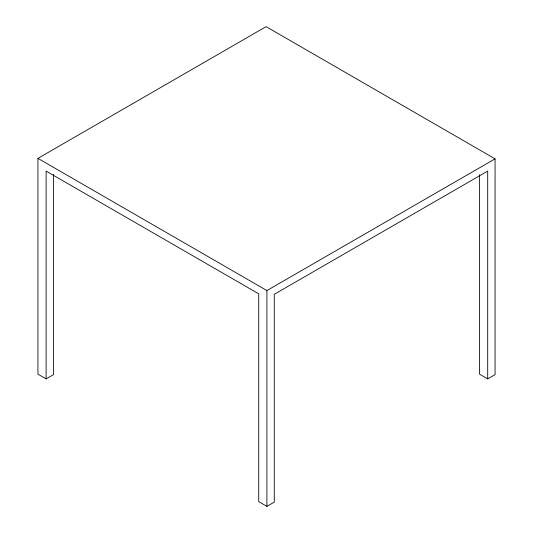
<?xml version="1.0" encoding="UTF-8"?>
<svg xmlns="http://www.w3.org/2000/svg" width="533" height="533" viewBox="0 0 533 533"><rect width="100%" height="100%" fill="white"/><g stroke="black" fill="none" stroke-linecap="round" stroke-linejoin="round"><path stroke-width="0.8" d="M53.473 174.318L53.473 374.626L46.118 378.876L37.936 374.153L37.936 158.374L266.094 26.65L495.064 158.847L495.064 374.626L487.702 378.876L479.527 374.153L479.527 174.677M37.936 158.374L266.906 290.565L495.064 158.847M46.118 378.876L46.118 171.086L258.732 293.836L258.732 501.626L266.906 506.35L274.268 502.099L274.268 294.309L487.702 171.086L487.702 378.876M266.906 290.565L266.906 506.35"/></g></svg>
